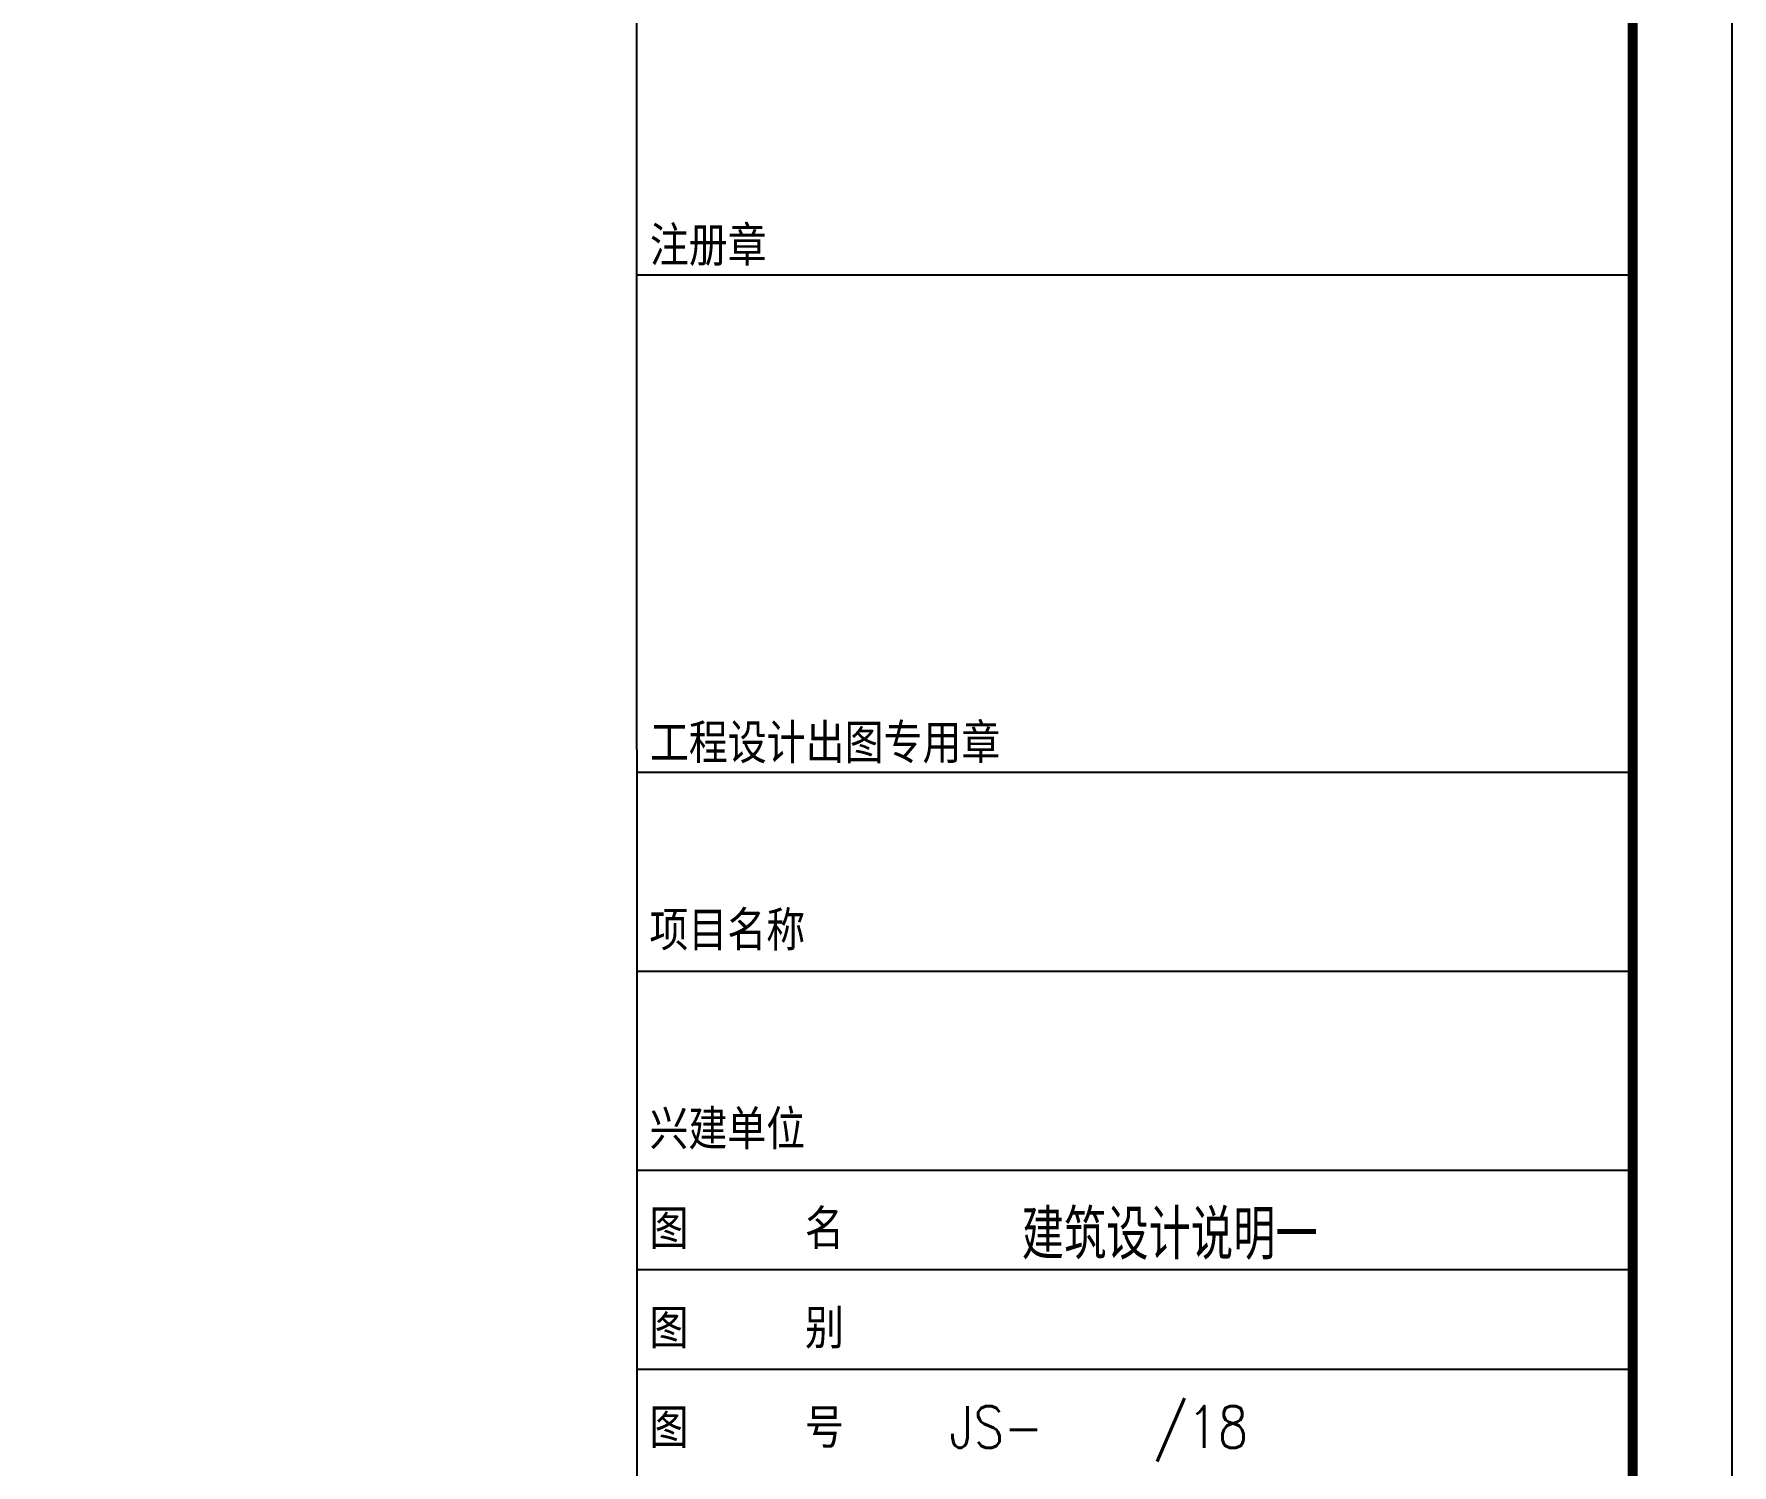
# Model space of a CAD drawing. Extents: x -446699 to 757189, y -606167 to -103070.
# Drawn here: x -379668 to -362599, y -397445 to -383059 of the extents above; entities that cross this region are included whole.
import ezdxf

# ---------------------------------------------------------------- set-up
doc = ezdxf.new("R2010")
doc.units = 0
doc.header["$LTSCALE"] = 1000
doc.header["$MEASUREMENT"] = 0
for name, color, linetype in [('13', 7, 'Continuous'), ('14', 14, 'Continuous'), ('PUB_TITLE', 4, 'Continuous')]:
    doc.layers.add(name, color=color, linetype=linetype)
doc.styles.add('_HZTXT', font='txt.shx', dxfattribs={"width": 0.8, "bigfont": 'HZTXT.shx'})
doc.styles.add('宋体', font='')
doc.styles.get('宋体').set_extended_font_data('宋体')

# ---------------------------------------------------------------- blocks, each defined once
blk = doc.blocks.new('YHYHHRR')
at = {"layer": '14', "color": 14}
for p, q in [((256875, 490950), (256881, 460850)), ((256881, 486250), (266881, 486250)), ((256881, 481250), (266881, 481250)), ((256881, 479250), (266881, 479250)), ((256881, 477250), (266881, 477250)), ((256881, 476250), (266881, 476250)), ((256881, 475250), (266881, 475250))]:
    blk.add_line(p, q, dxfattribs=at)
at = {"layer": '13', "color": 7, "style": '_HZTXT', "width": 0.85}
blk.add_text('JS-   /18', height=417.9, dxfattribs=at).set_placement((260019, 474459))
at = {"layer": '14', "color": 14, "style": '宋体', "width": 0.82}
for s, p in [('注册章', (257008, 486378)), ('工程设计出图专用章', (257008, 481378)), ('项目名称', (257004, 479495)), ('兴建单位', (257004, 477495)), ('图      名', (257004, 476495)), ('图      别', (257004, 475495)), ('图      号', (257004, 474495))]:
    blk.add_text(s, height=350, dxfattribs=at).set_placement(p)

msp = doc.modelspace()

# ---------------------------------------------------------------- linework, layer by layer
msp.add_lwpolyline([(-363599.4, -353480.6), (-444199.4, -353480.6), (-444199.4, -410880.6), (-363599.4, -410880.6)], close=True)
at = {"layer": 'PUB_TITLE'}
msp.add_lwpolyline([(-446699.4, -411880.6), (-362599.4, -411880.6), (-362599.4, -352480.6), (-446699.4, -352480.6)], close=True, dxfattribs=at)
msp.add_lwpolyline([(-446699.4, -411880.6), (-362599.4, -411880.6), (-362599.4, -352480.6), (-446699.4, -352480.6)], close=True, dxfattribs=at)
at = {"layer": 'PUB_TITLE', "const_width": 100}
msp.add_lwpolyline([(-444199.4, -410880.6), (-363599.4, -410880.6), (-363599.4, -353480.6), (-444199.4, -353480.6)], close=True, dxfattribs=at)
msp.add_lwpolyline([(-444199.4, -410880.6), (-363599.4, -410880.6), (-363599.4, -353480.6), (-444199.4, -353480.6)], close=True, dxfattribs=at)

# ---------------------------------------------------------------- block references
msp.add_blockref('YHYHHRR', (-630484.9, -871730.1))

# ---------------------------------------------------------------- texts
at = {"layer": '13', "color": 7, "style": '_HZTXT', "width": 0.85}
msp.add_text('建筑设计说明一', height=500, dxfattribs=at).set_placement((-369738.8, -395378.7))

doc.saveas('drawing.dxf')
